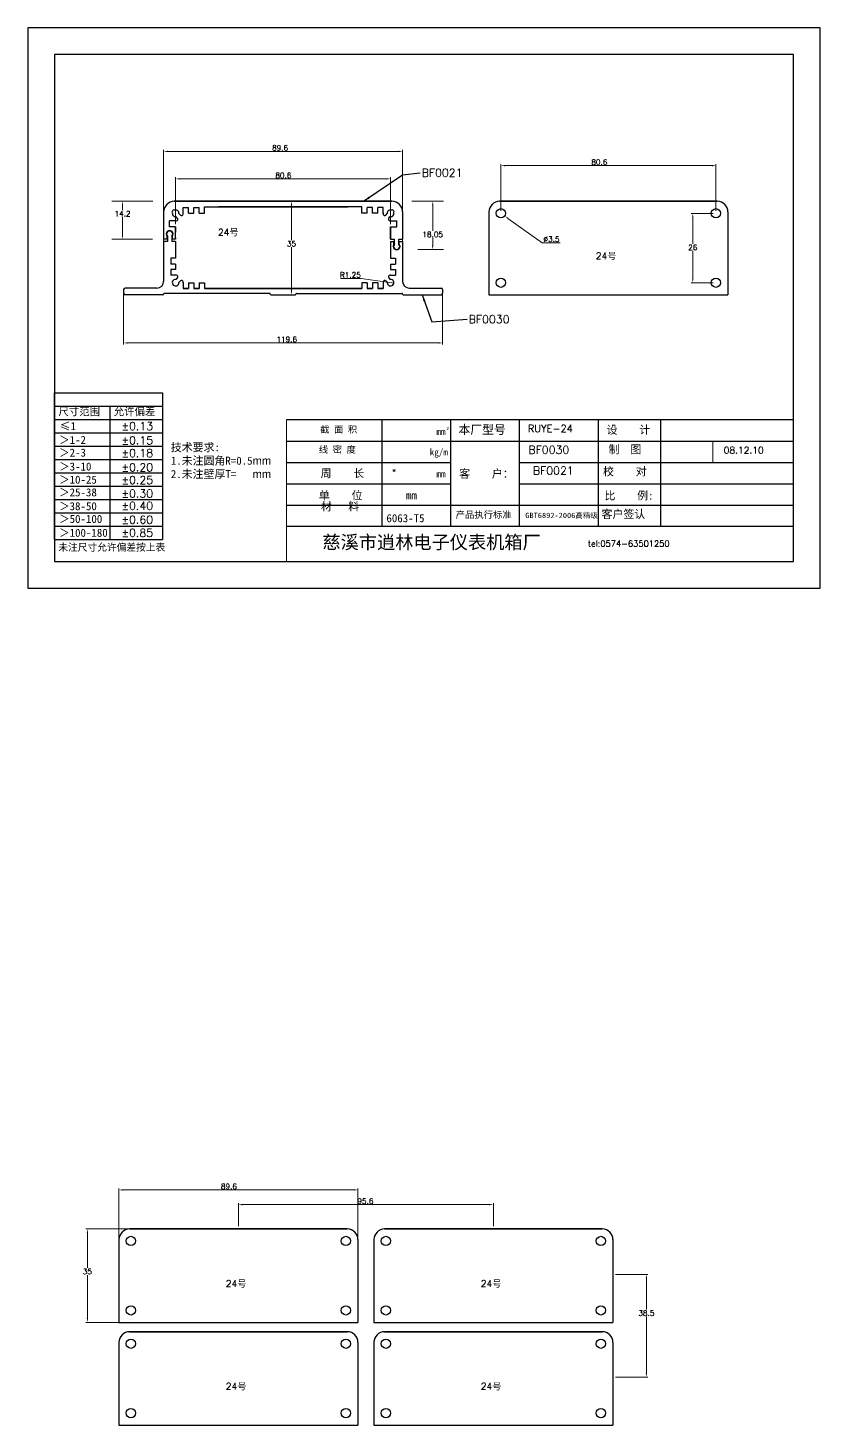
# Model space of a CAD drawing. Header units: millimetres. Extents: x 0 to 7379, y 0 to 1000.
# Drawn here: x 2105 to 2402, y 271 to 795 of the extents above; entities that cross this region are included whole.
import ezdxf

# ---------------------------------------------------------------- set-up
doc = ezdxf.new("R2010")
doc.units = ezdxf.units.MM
doc.header["$PDMODE"] = 2
doc.header["$PDSIZE"] = 3
doc.styles.get("Standard").update_dxf_attribs({"font": 'txt.shx', "height": 2})
doc.dimstyles.new('ISO-25', dxfattribs={"dimtxt": 2.5, "dimasz": 2.5, "dimexe": 0, "dimexo": 0, "dimgap": 0, "dimtad": 1, "dimtih": 1, "dimtoh": 1, "dimdec": 1, "dimtxsty": 'Standard', "dimcen": 2.5, "dimclrd": 256, "dimclre": 256, "dimclrt": 256, "dimadec": 0, "dimazin": 0, "dimtfac": 1, "dimtdec": 1, "dimtmove": 0, "dimatfit": 3, "dimfxl": 0, "dimarcsym": 0})
doc.dimstyles.new('ISO-25$0', dxfattribs={"dimtxt": 3.5, "dimasz": 1.5, "dimexe": 0.6, "dimexo": 1, "dimgap": 0.3, "dimtad": 1, "dimtih": 1, "dimtoh": 1, "dimdec": 1, "dimdsep": 46, "dimtxsty": 'Standard', "dimcen": 0, "dimclrd": 256, "dimclre": 256, "dimclrt": 256, "dimaunit": 1, "dimadec": 0, "dimazin": 3, "dimtfac": 1, "dimtdec": 1, "dimtofl": 0, "dimtmove": 0, "dimatfit": 3, "dimfxl": 0, "dimlwd": 9, "dimlwe": 9, "dimarcsym": 0})
doc.dimstyles.new('ISO-25$3', dxfattribs={"dimtxt": 3.5, "dimasz": 1.5, "dimexe": 1, "dimexo": 1, "dimgap": 0.3, "dimtad": 1, "dimtih": 1, "dimtoh": 1, "dimdec": 1, "dimdsep": 46, "dimtxsty": 'Standard', "dimcen": 0, "dimclrd": 256, "dimclre": 256, "dimclrt": 256, "dimaunit": 1, "dimadec": 0, "dimazin": 3, "dimtfac": 1, "dimtdec": 1, "dimtofl": 0, "dimtmove": 0, "dimatfit": 3, "dimfxl": 0, "dimlwd": 9, "dimlwe": 9, "dimarcsym": 0})
doc.dimstyles.new('ISO-25$4', dxfattribs={"dimtxt": 3.5, "dimasz": 0.8, "dimexe": 1, "dimexo": 1, "dimgap": 0.3, "dimtad": 1, "dimtih": 1, "dimtoh": 1, "dimdec": 1, "dimdsep": 46, "dimtxsty": 'Standard', "dimcen": 0, "dimclrd": 256, "dimclre": 256, "dimclrt": 256, "dimaunit": 1, "dimadec": 0, "dimazin": 3, "dimtfac": 1, "dimtdec": 1, "dimtofl": 0, "dimtmove": 0, "dimatfit": 3, "dimfxl": 0, "dimlwd": 9, "dimlwe": 9, "dimarcsym": 0})

# ---------------------------------------------------------------- blocks, each defined once
blk = doc.blocks.new('*D1')
at = {"lineweight": 9}
for p, q in [((2140.74, 695.06), (2140.74, 676.13)), ((2260.34, 695.06), (2260.34, 676.13)), ((2142.24, 676.73), (2258.84, 676.73))]:
    blk.add_line(p, q, dxfattribs=at)
for points in [[(2142.24, 676.98), (2142.24, 676.48), (2140.74, 676.73)], [(2258.84, 676.98), (2258.84, 676.48), (2260.34, 676.73)]]:
    blk.add_solid(points)
at = {"layer": 'Defpoints', "color": 0}
for p in [(2140.74, 696.06), (2260.34, 696.06), (2260.34, 676.73)]:
    blk.add_point(p, dxfattribs=at)
at = {"insert": (2201.91, 678.05), "char_height": 2, "attachment_point": 5}
blk.add_mtext('119.6', dxfattribs=at)
blk = doc.blocks.new('*D2')
at = {"lineweight": 9}
for p, q in [((2160.24, 721.31), (2160.24, 738.83)), ((2240.84, 721.31), (2240.84, 738.83)), ((2161.74, 738.23), (2239.34, 738.23))]:
    blk.add_line(p, q, dxfattribs=at)
for points in [[(2161.74, 738.48), (2161.74, 737.98), (2160.24, 738.23)], [(2239.34, 738.48), (2239.34, 737.98), (2240.84, 738.23)]]:
    blk.add_solid(points)
at = {"layer": 'Defpoints', "color": 0}
for p in [(2240.84, 738.23), (2160.24, 720.31), (2240.84, 720.31)]:
    blk.add_point(p, dxfattribs=at)
at = {"insert": (2200.63, 739.55), "char_height": 2, "attachment_point": 5}
blk.add_mtext('80.6', dxfattribs=at)
blk = doc.blocks.new('*D3')
at = {"lineweight": 9}
for p, q in [((2155.74, 708.31), (2155.74, 749.13)), ((2245.34, 708.31), (2245.34, 749.13)), ((2157.24, 748.53), (2243.84, 748.53))]:
    blk.add_line(p, q, dxfattribs=at)
for points in [[(2157.24, 748.78), (2157.24, 748.28), (2155.74, 748.53)], [(2243.84, 748.78), (2243.84, 748.28), (2245.34, 748.53)]]:
    blk.add_solid(points)
at = {"layer": 'Defpoints', "color": 0}
for p in [(2245.34, 748.53), (2155.74, 707.31), (2245.34, 707.31)]:
    blk.add_point(p, dxfattribs=at)
at = {"insert": (2199.4, 749.85), "char_height": 2, "attachment_point": 5}
blk.add_mtext('89.6', dxfattribs=at)
blk = doc.blocks.new('*D4')
at = {"lineweight": 9}
for p, q in [((2151.74, 729.81), (2136.31, 729.81)), ((2140.31, 728.31), (2140.31, 726.52)), ((2140.31, 717.11), (2140.31, 723.83)), ((2151.61, 715.61), (2136.31, 715.61))]:
    blk.add_line(p, q, dxfattribs=at)
for points in [[(2140.06, 728.31), (2140.56, 728.31), (2140.31, 729.81)], [(2140.06, 717.11), (2140.56, 717.11), (2140.31, 715.61)]]:
    blk.add_solid(points)
at = {"layer": 'Defpoints', "color": 0}
for p in [(2140.31, 729.81), (2159.74, 729.81), (2159.61, 715.61)]:
    blk.add_point(p, dxfattribs=at)
at = {"insert": (2140.31, 725.17), "char_height": 2, "attachment_point": 5}
blk.add_mtext('14.2', dxfattribs=at)
blk = doc.blocks.new('*D5')
at = {"lineweight": 9}
for p, q in [((2248.84, 729.81), (2260.62, 729.81)), ((2256.62, 728.31), (2256.62, 718.73)), ((2256.62, 713.26), (2256.62, 716.09)), ((2251.09, 711.76), (2260.62, 711.76))]:
    blk.add_line(p, q, dxfattribs=at)
for points in [[(2256.37, 728.31), (2256.87, 728.31), (2256.62, 729.81)], [(2256.37, 713.26), (2256.87, 713.26), (2256.62, 711.76)]]:
    blk.add_solid(points)
at = {"layer": 'Defpoints', "color": 0}
for p in [(2240.84, 729.81), (2243.09, 711.76), (2256.62, 711.76)]:
    blk.add_point(p, dxfattribs=at)
at = {"insert": (2256.62, 717.41), "char_height": 2, "attachment_point": 5}
blk.add_mtext('18.05', dxfattribs=at)
blk = doc.blocks.new('*D6')
at = {"lineweight": 9}
for p, q in [((2297.66, 714.25), (2284.85, 723.42)), ((2304.38, 714.25), (2297.66, 714.25))]:
    blk.add_line(p, q, dxfattribs=at)
blk.add_solid([(2285, 723.62), (2284.7, 723.22), (2283.63, 724.29)])
at = {"layer": 'Defpoints', "color": 0}
for p in [(2280.78, 726.33), (2283.63, 724.29)]:
    blk.add_point(p, dxfattribs=at)
at = {"insert": (2301.17, 715.63), "char_height": 2, "attachment_point": 5}
blk.add_mtext('∅3.5', dxfattribs=at)
blk = doc.blocks.new('*D7')
at = {"lineweight": 9}
for p, q in [((2222.07, 700.89), (2229.75, 700.89)), ((2229.75, 700.89), (2241.28, 699.25))]:
    blk.add_line(p, q, dxfattribs=at)
blk.add_solid([(2241.3, 699.38), (2241.26, 699.12), (2242.07, 699.14)])
at = {"layer": 'Defpoints', "color": 0}
for p in [(2240.84, 699.31), (2242.07, 699.14)]:
    blk.add_point(p, dxfattribs=at)
at = {"insert": (2225.76, 702.21), "char_height": 2, "attachment_point": 5}
blk.add_mtext('R1.25', dxfattribs=at)
blk = doc.blocks.new('*D8')
at = {"lineweight": 9}
for p, q in [((2361.81, 725.31), (2353.54, 725.31)), ((2354.14, 723.81), (2354.14, 713.86)), ((2354.14, 700.81), (2354.14, 711.22)), ((2361.81, 699.31), (2353.54, 699.31))]:
    blk.add_line(p, q, dxfattribs=at)
for points in [[(2353.89, 723.81), (2354.39, 723.81), (2354.14, 725.31)], [(2353.89, 700.81), (2354.39, 700.81), (2354.14, 699.31)]]:
    blk.add_solid(points)
at = {"layer": 'Defpoints', "color": 0}
for p in [(2362.81, 725.31), (2354.14, 699.31), (2362.81, 699.31)]:
    blk.add_point(p, dxfattribs=at)
at = {"insert": (2354.14, 712.54), "char_height": 2, "attachment_point": 5}
blk.add_mtext('26', dxfattribs=at)
blk = doc.blocks.new('*D9')
at = {"lineweight": 9}
for p, q in [((2282.21, 726.31), (2282.21, 743.78)), ((2362.81, 726.31), (2362.81, 743.78)), ((2283.71, 743.18), (2361.31, 743.18))]:
    blk.add_line(p, q, dxfattribs=at)
for points in [[(2283.71, 743.43), (2283.71, 742.93), (2282.21, 743.18)], [(2361.31, 743.43), (2361.31, 742.93), (2362.81, 743.18)]]:
    blk.add_solid(points)
at = {"layer": 'Defpoints', "color": 0}
for p in [(2362.81, 743.18), (2282.21, 725.31), (2362.81, 725.31)]:
    blk.add_point(p, dxfattribs=at)
at = {"insert": (2319.11, 744.5), "char_height": 2, "attachment_point": 5}
blk.add_mtext('80.6', dxfattribs=at)
blk = doc.blocks.new('*D10')
at = {"lineweight": 9}
for p, q in [((2204.72, 729.81), (2203.06, 729.81)), ((2203.66, 728.31), (2203.66, 715.23)), ((2203.66, 696.31), (2203.66, 712.59)), ((2204.41, 694.81), (2204.26, 694.81))]:
    blk.add_line(p, q, dxfattribs=at)
for points in [[(2203.41, 728.31), (2203.91, 728.31), (2203.66, 729.81)], [(2203.41, 696.31), (2203.91, 696.31), (2203.66, 694.81)]]:
    blk.add_solid(points)
at = {"layer": 'Defpoints', "color": 0}
for p in [(2205.72, 729.81), (2203.41, 694.81), (2203.66, 694.81)]:
    blk.add_point(p, dxfattribs=at)
at = {"insert": (2203.66, 713.91), "char_height": 2, "attachment_point": 5}
blk.add_mtext('35', dxfattribs=at)
blk = doc.blocks.new('*D15')
at = {"lineweight": 9}
for p, q in [((2183.79, 345.57), (2183.79, 354.29)), ((2185.29, 353.69), (2277.89, 353.69)), ((2279.39, 345.57), (2279.39, 354.29))]:
    blk.add_line(p, q, dxfattribs=at)
for points in [[(2185.29, 353.94), (2185.29, 353.44), (2183.79, 353.69)], [(2277.89, 353.94), (2277.89, 353.44), (2279.39, 353.69)]]:
    blk.add_solid(points)
at = {"layer": 'Defpoints', "color": 0}
for p in [(2279.39, 353.69), (2183.79, 344.57), (2279.39, 344.57)]:
    blk.add_point(p, dxfattribs=at)
at = {"insert": (2231.38, 355.01), "char_height": 2, "attachment_point": 5}
blk.add_mtext('95.6', dxfattribs=at)
blk = doc.blocks.new('*D16')
at = {"lineweight": 9}
for p, q in [((2179.23, 344.57), (2126.54, 344.57)), ((2127.14, 343.07), (2127.14, 329.95)), ((2127.14, 311.07), (2127.14, 327.31)), ((2178.24, 309.57), (2126.54, 309.57))]:
    blk.add_line(p, q, dxfattribs=at)
for points in [[(2126.89, 343.07), (2127.39, 343.07), (2127.14, 344.57)], [(2126.89, 311.07), (2127.39, 311.07), (2127.14, 309.57)]]:
    blk.add_solid(points)
at = {"layer": 'Defpoints', "color": 0}
for p in [(2180.23, 344.57), (2127.14, 309.57), (2179.24, 309.57)]:
    blk.add_point(p, dxfattribs=at)
at = {"insert": (2127.14, 328.63), "char_height": 2, "attachment_point": 5}
blk.add_mtext('35', dxfattribs=at)
blk = doc.blocks.new('*D17')
at = {"lineweight": 9}
for p, q in [((2138.99, 331.37), (2138.99, 359.81)), ((2140.49, 359.21), (2227.09, 359.21)), ((2228.59, 328.57), (2228.59, 359.81))]:
    blk.add_line(p, q, dxfattribs=at)
for points in [[(2140.49, 359.46), (2140.49, 358.96), (2138.99, 359.21)], [(2227.09, 359.46), (2227.09, 358.96), (2228.59, 359.21)]]:
    blk.add_solid(points)
at = {"layer": 'Defpoints', "color": 0}
for p in [(2228.59, 359.21), (2138.99, 330.37), (2228.59, 327.57)]:
    blk.add_point(p, dxfattribs=at)
at = {"insert": (2180.23, 360.54), "char_height": 2, "attachment_point": 5}
blk.add_mtext('89.6', dxfattribs=at)
blk = doc.blocks.new('*D18')
at = {"lineweight": 9}
for p, q in [((2325.19, 327.57), (2337.34, 327.57)), ((2336.74, 326.07), (2336.74, 314.35)), ((2336.74, 290.57), (2336.74, 311.71)), ((2325.19, 289.07), (2337.34, 289.07))]:
    blk.add_line(p, q, dxfattribs=at)
for points in [[(2336.49, 326.07), (2336.99, 326.07), (2336.74, 327.57)], [(2336.49, 290.57), (2336.99, 290.57), (2336.74, 289.07)]]:
    blk.add_solid(points)
at = {"layer": 'Defpoints', "color": 0}
for p in [(2324.19, 327.57), (2324.19, 289.07), (2336.74, 289.07)]:
    blk.add_point(p, dxfattribs=at)
at = {"insert": (2336.74, 313.03), "char_height": 2, "attachment_point": 5}
blk.add_mtext('38.5', dxfattribs=at)

msp = doc.modelspace()

# ---------------------------------------------------------------- linework, layer by layer
at = {"color": 1}
for p, q in [((2241.3369, 729.8114), (2159.7369, 729.8114)), ((2159.7369, 729.8114), (2241.3369, 729.8114)), ((2155.7369, 725.8114), (2155.7369, 715.6114)), ((2159.0733, 725.768), (2158.8833, 725.9579)), ((2159.7804, 726.4751), (2159.5905, 726.665)), ((2160.8712, 723.5457), (2160.3504, 724.0666)), ((2160.8712, 723.5457), (2160.3504, 724.0666)), ((2162.0026, 724.6771), (2161.4817, 725.1979)), ((2163.0338, 727.5114), (2165.0338, 727.5114)), ((2163.0338, 725.1789), (2163.0338, 727.5114)), ((2163.0338, 725.1789), (2163.0338, 727.5114)), ((2165.0338, 725.3114), (2165.0338, 727.5114)), ((2165.0338, 725.5114), (2165.0338, 727.5114)), ((2165.0338, 725.3114), (2167.0338, 725.3114)), ((2167.0338, 727.5114), (2169.0338, 727.5114)), ((2167.0338, 725.3114), (2167.0338, 727.5114)), ((2169.0338, 725.3114), (2169.0338, 727.5114)), ((2169.0338, 725.3114), (2171.0338, 725.3114)), ((2171.0338, 727.7114), (2224.8274, 727.7114)), ((2171.0338, 725.3114), (2171.0338, 727.7114)), ((2230.04, 727.7114), (2176.2464, 727.7114)), ((2230.04, 725.3114), (2230.04, 727.7114)), ((2232.04, 725.3114), (2230.04, 725.3114)), ((2234.04, 727.5114), (2232.04, 727.5114)), ((2232.04, 725.3114), (2232.04, 727.5114)), ((2234.04, 725.3114), (2234.04, 727.5114)), ((2236.04, 725.3114), (2234.04, 725.3114)), ((2238.04, 727.5114), (2236.04, 727.5114)), ((2236.04, 725.3114), (2236.04, 727.5114)), ((2236.04, 725.5114), (2236.04, 727.5114)), ((2238.04, 725.1789), (2238.04, 727.5114)), ((2238.04, 725.1789), (2238.04, 727.5114)), ((2239.0712, 724.6771), (2239.5921, 725.1979)), ((2240.2026, 723.5457), (2240.7234, 724.0666)), ((2240.2026, 723.5457), (2240.7234, 724.0666)), ((2241.2934, 726.4751), (2241.4833, 726.665)), ((2242.0005, 725.768), (2242.1905, 725.9579)), ((2245.3369, 725.8114), (2245.3369, 715.6114)), ((2245.3369, 725.8114), (2245.3369, 715.6114)), ((2157.9369, 720.3114), (2157.9369, 722.5114)), ((2160.2369, 722.5114), (2157.9369, 722.5114)), ((2160.2369, 720.3114), (2157.9369, 720.3114)), ((2160.2369, 715.6114), (2160.2369, 720.3114)), ((2160.2369, 718.3114), (2160.2369, 720.3114)), ((2160.2369, 718.3114), (2160.2369, 720.3114)), ((2160.2369, 720.3114), (2160.2369, 718.3114)), ((2160.2369, 720.3114), (2160.2369, 718.3114)), ((2240.8369, 722.5114), (2243.1369, 722.5114)), ((2240.8369, 715.6114), (2240.8369, 720.3114)), ((2240.8369, 720.3114), (2243.1369, 720.3114)), ((2240.8369, 718.3114), (2240.8369, 720.3114)), ((2240.8369, 718.3114), (2240.8369, 720.3114)), ((2240.8369, 720.3114), (2240.8369, 715.6114)), ((2240.8369, 720.3114), (2240.8369, 718.3114)), ((2240.8369, 720.3114), (2240.8369, 715.6114)), ((2240.8369, 720.3114), (2240.8369, 718.3114)), ((2243.1369, 720.3114), (2243.1369, 722.5114)), ((2156.9869, 715.6114), (2155.7369, 715.6114)), ((2156.9869, 716.6808), (2156.9869, 715.6114)), ((2156.9869, 716.6808), (2156.9869, 715.6114)), ((2158.9869, 716.6808), (2158.9869, 715.6114)), ((2158.9869, 716.6808), (2158.9869, 715.6114)), ((2160.2369, 715.6114), (2158.9869, 715.6114)), ((2160.2369, 716.1114), (2160.2369, 715.6114)), ((2240.8369, 715.6114), (2242.2369, 715.6114)), ((2242.2369, 713.686), (2242.2369, 715.6114)), ((2243.9369, 715.6114), (2245.3369, 715.6114)), ((2243.9369, 713.686), (2243.9369, 715.6114))]:
    msp.add_line(p, q, dxfattribs=at)
for p, q in [((2363.3071, 729.8114), (2281.7071, 729.8114)), ((2281.7071, 729.8114), (2363.3071, 729.8114)), ((2277.7071, 725.8114), (2277.7071, 715.6114)), ((2277.7071, 725.8114), (2277.7071, 694.8114)), ((2367.3071, 725.8114), (2367.3071, 715.6114)), ((2367.3071, 725.8114), (2367.3071, 715.6114)), ((2367.3071, 725.8114), (2367.3071, 694.8114)), ((2367.3071, 725.8114), (2367.3071, 699.8114)), ((2277.7071, 694.8114), (2367.3071, 694.8114)), ((2317.9571, 694.8114), (2327.0571, 694.8114)), ((2114.8576, 603.0403), (2114.8576, 658.0403)), ((2114.8576, 658.0403), (2155.2663, 658.0403)), ((2155.2663, 658.0403), (2155.2663, 603.0403)), ((2114.8576, 653.0403), (2155.2663, 653.0403)), ((2135.7234, 603.0403), (2135.7234, 653.0403)), ((2114.8576, 648.0403), (2155.2663, 648.0403)), ((2114.8576, 643.0403), (2155.2663, 643.0403)), ((2114.8576, 638.0403), (2155.2663, 638.0403)), ((2114.8576, 633.0403), (2155.2663, 633.0403)), ((2114.8576, 628.0403), (2155.2663, 628.0403)), ((2114.8576, 623.0403), (2155.2663, 623.0403)), ((2114.8576, 618.0403), (2155.2663, 618.0403)), ((2114.8576, 613.0403), (2155.2663, 613.0403)), ((2114.8576, 608.0403), (2155.2663, 608.0403)), ((2114.8576, 603.0403), (2155.2663, 603.0403)), ((2138.9873, 340.5694), (2138.9873, 330.3694)), ((2138.9873, 340.5694), (2138.9873, 309.5694)), ((2142.9873, 344.5694), (2224.5873, 344.5694)), ((2224.5873, 344.5694), (2142.9873, 344.5694)), ((2228.5873, 340.5694), (2228.5873, 330.3694)), ((2228.5873, 340.5694), (2228.5873, 330.3694)), ((2228.5873, 340.5694), (2228.5873, 314.5694)), ((2228.5873, 340.5694), (2228.5873, 309.5694)), ((2234.5873, 340.5694), (2234.5873, 330.3694)), ((2234.5873, 340.5694), (2234.5873, 309.5694)), ((2320.1873, 344.5694), (2238.5873, 344.5694)), ((2238.5873, 344.5694), (2320.1873, 344.5694)), ((2324.1873, 340.5694), (2324.1873, 314.5694)), ((2324.1873, 340.5694), (2324.1873, 330.3694)), ((2324.1873, 340.5694), (2324.1873, 330.3694)), ((2324.1873, 340.5694), (2324.1873, 309.5694)), ((2138.9873, 309.5694), (2228.5873, 309.5694)), ((2179.2373, 309.5694), (2188.3373, 309.5694)), ((2234.5873, 309.5694), (2324.1873, 309.5694)), ((2274.8373, 309.5694), (2283.9373, 309.5694)), ((2224.5873, 306.0694), (2142.9873, 306.0694)), ((2142.9873, 306.0694), (2224.5873, 306.0694)), ((2238.5873, 306.0694), (2320.1873, 306.0694)), ((2320.1873, 306.0694), (2238.5873, 306.0694)), ((2138.9873, 302.0694), (2138.9873, 291.8694)), ((2138.9873, 302.0694), (2138.9873, 271.0694)), ((2228.5873, 302.0694), (2228.5873, 276.0694)), ((2228.5873, 302.0694), (2228.5873, 291.8694)), ((2228.5873, 302.0694), (2228.5873, 291.8694)), ((2228.5873, 302.0694), (2228.5873, 271.0694)), ((2234.5873, 302.0694), (2234.5873, 291.8694)), ((2234.5873, 302.0694), (2234.5873, 271.0694)), ((2324.1873, 302.0694), (2324.1873, 291.8694)), ((2324.1873, 302.0694), (2324.1873, 291.8694)), ((2324.1873, 302.0694), (2324.1873, 276.0694)), ((2324.1873, 302.0694), (2324.1873, 271.0694)), ((2138.9873, 271.0694), (2228.5873, 271.0694)), ((2179.2373, 271.0694), (2188.3373, 271.0694)), ((2234.5873, 271.0694), (2324.1873, 271.0694)), ((2274.8373, 271.0694), (2283.9373, 271.0694))]:
    msp.add_line(p, q)
at = {"color": 3}
for p, q in [((2157.1369, 714.8114), (2155.7369, 714.8114)), ((2155.7369, 714.8114), (2155.7369, 699.8114)), ((2157.1369, 716.7368), (2157.1369, 714.8114)), ((2157.1369, 716.7368), (2157.1369, 715.4114)), ((2158.8369, 716.7368), (2158.8369, 714.8114)), ((2158.8369, 716.7368), (2158.8369, 715.4114)), ((2160.2369, 714.8114), (2158.8369, 714.8114)), ((2160.2369, 714.8114), (2160.2369, 708.5114)), ((2160.2369, 714.8114), (2160.2369, 708.5114)), ((2240.8369, 714.8114), (2242.0869, 714.8114)), ((2240.8369, 714.8114), (2240.8369, 708.5114)), ((2240.8369, 714.8114), (2240.8369, 708.5114)), ((2242.0869, 713.7421), (2242.0869, 714.8114)), ((2244.0869, 713.7421), (2244.0869, 714.8114)), ((2244.0869, 714.8114), (2245.3369, 714.8114)), ((2245.3369, 714.8114), (2245.3369, 699.8114)), ((2245.3369, 714.8114), (2245.3369, 699.8114)), ((2160.2369, 708.5114), (2158.4369, 708.5114)), ((2158.4369, 708.5114), (2158.4369, 706.3114)), ((2240.8369, 708.5114), (2242.6369, 708.5114)), ((2242.6369, 708.5114), (2242.6369, 706.3114)), ((2160.2369, 706.3114), (2158.4369, 706.3114)), ((2160.2369, 704.3114), (2158.4369, 704.3114)), ((2158.4369, 704.3114), (2158.4369, 702.1114)), ((2160.2369, 702.1114), (2158.4369, 702.1114)), ((2160.2369, 706.3114), (2160.2369, 704.3114)), ((2160.2369, 706.3114), (2160.2369, 704.3114)), ((2240.8369, 706.3114), (2242.6369, 706.3114)), ((2240.8369, 706.3114), (2240.8369, 704.3114)), ((2240.8369, 706.3114), (2240.8369, 704.3114)), ((2240.8369, 704.3114), (2242.6369, 704.3114)), ((2240.8369, 702.1114), (2242.6369, 702.1114)), ((2242.6369, 704.3114), (2242.6369, 702.1114)), ((2140.7369, 696.7114), (2140.7369, 695.4114)), ((2153.2369, 697.3114), (2141.3369, 697.3114)), ((2160.8712, 701.0771), (2160.3504, 700.5563)), ((2162.0026, 699.9457), (2161.4817, 699.4249)), ((2163.0338, 699.444), (2163.0338, 697.1114)), ((2163.0338, 699.444), (2163.0338, 697.1114)), ((2163.0338, 699.3114), (2163.0369, 699.3114)), ((2163.0338, 697.1114), (2165.0338, 697.1114)), ((2165.0338, 697.1114), (2163.0338, 697.1114)), ((2165.0338, 699.3114), (2167.0338, 699.3114)), ((2165.0338, 699.3114), (2165.0338, 697.1114)), ((2165.0338, 699.1114), (2165.0338, 697.1114)), ((2167.0338, 699.3114), (2167.0338, 697.1114)), ((2167.0338, 697.1114), (2169.0338, 697.1114)), ((2169.0338, 697.1114), (2167.0338, 697.1114)), ((2169.0338, 699.3114), (2171.0338, 699.3114)), ((2169.0338, 699.3114), (2169.0338, 697.1114)), ((2171.0338, 699.3114), (2171.0338, 697.1114)), ((2171.0338, 697.1114), (2230.04, 697.1114)), ((2230.04, 697.1114), (2171.0338, 697.1114)), ((2232.04, 699.3114), (2230.04, 699.3114)), ((2230.04, 699.3114), (2230.04, 697.1114)), ((2232.04, 699.3114), (2232.04, 697.1114)), ((2232.04, 697.1114), (2234.04, 697.1114)), ((2234.04, 697.1114), (2232.04, 697.1114)), ((2236.04, 699.3114), (2234.04, 699.3114)), ((2234.04, 699.3114), (2234.04, 697.1114)), ((2236.04, 699.3114), (2236.04, 697.1114)), ((2236.04, 699.1114), (2236.04, 697.1114)), ((2236.04, 697.1114), (2238.04, 697.1114)), ((2238.04, 697.1114), (2236.04, 697.1114)), ((2238.04, 699.3114), (2238.0369, 699.3114)), ((2238.04, 699.444), (2238.04, 697.1114)), ((2238.04, 699.444), (2238.04, 697.1114)), ((2239.0712, 699.9457), (2239.5921, 699.4249)), ((2240.2026, 701.0771), (2240.7234, 700.5563)), ((2247.8369, 697.3114), (2259.7369, 697.3114)), ((2247.8369, 697.3114), (2259.7369, 697.3114)), ((2260.3369, 696.7114), (2260.3369, 695.4114)), ((2260.3369, 696.7114), (2260.3369, 695.4114)), ((2155.4869, 694.8114), (2141.3369, 694.8114)), ((2195.4869, 695.3114), (2155.9869, 695.3114)), ((2195.9869, 694.8114), (2205.0869, 694.8114)), ((2205.5869, 695.3114), (2245.0869, 695.3114)), ((2205.5869, 695.3114), (2245.0869, 695.3114)), ((2245.5869, 694.8114), (2259.7369, 694.8114)), ((2245.5869, 694.8114), (2259.7369, 694.8114))]:
    msp.add_line(p, q, dxfattribs=at)
at = {"lineweight": -3}
for p, q in [((2391.8576, 647.8603), (2201.8576, 647.8603)), ((2237.5719, 647.8603), (2237.5719, 607.8603)), ((2263.2861, 647.8603), (2263.2861, 607.8603)), ((2289.0004, 647.8603), (2289.0004, 607.8603)), ((2318.651, 647.8603), (2318.651, 607.8603)), ((2341.9976, 647.8603), (2341.9976, 607.8603)), ((2201.8576, 639.8603), (2391.8576, 639.8603)), ((2201.8576, 631.8603), (2263.2861, 631.8603)), ((2289.0004, 631.8603), (2391.8576, 631.8603)), ((2201.8576, 623.8603), (2263.2861, 623.8603)), ((2289.0004, 623.8603), (2391.8576, 623.8603)), ((2201.8576, 615.8603), (2391.8576, 615.8603)), ((2391.8576, 607.8603), (2201.8576, 607.8603))]:
    msp.add_line(p, q, dxfattribs=at)
at = {"lineweight": 9, "ltscale": 0.25}
for p, q in [((2201.8576, 647.8603), (2201.8576, 594.8087)), ((2361.6365, 639.8603), (2361.6365, 631.8603))]:
    msp.add_line(p, q, dxfattribs=at)
for points in [[(2401.8576, 584.8087), (2401.8576, 794.8087), (2104.8576, 794.8087), (2104.8576, 584.8087)], [(2114.8576, 594.8087), (2391.8576, 594.8087), (2391.8576, 784.8087), (2114.8576, 784.8087)]]:
    msp.add_lwpolyline(points, close=True)
for centre in [(2282.2071, 725.3114), (2362.8071, 725.3114), (2282.2071, 699.3114), (2362.8071, 699.3114), (2143.4873, 340.0694), (2224.0873, 340.0694), (2239.0873, 340.0694), (2319.6873, 340.0694), (2143.4873, 314.0694), (2224.0873, 314.0694), (2239.0873, 314.0694), (2319.6873, 314.0694), (2143.4873, 301.5694), (2224.0873, 301.5694), (2239.0873, 301.5694), (2319.6873, 301.5694), (2143.4873, 275.5694), (2224.0873, 275.5694), (2239.0873, 275.5694), (2319.6873, 275.5694)]:
    msp.add_circle(centre, 1.75)
at = {"color": 1}
for centre, radius, start, end in [((2159.7369, 725.8114), 4, 90, 180), ((2241.3369, 725.8114), 4, 0, 90), ((2160.2369, 725.3114), 1.5, 115.528779, 154.471221), ((2160.2369, 725.3114), 1.25, 158.578178, 275.208181), ((2160.2369, 725.3114), 1.25, 354.791819, 111.421822), ((2160.4469, 723.1215), 0.6, 275.478804, 45), ((2162.4268, 725.1014), 0.6, 225, 354.521196), ((2160.2369, 725.3114), 2.8, 354.521196, 2.713082), ((2160.2369, 725.3114), 2.8, 354.521196, 2.713082), ((2240.8369, 725.3114), 2.8, 177.286918, 185.478804), ((2240.8369, 725.3114), 2.8, 177.286918, 185.478804), ((2238.6469, 725.1014), 0.6, 185.478804, 315), ((2240.8369, 725.3114), 1.25, 68.578178, 185.208181), ((2240.6268, 723.1215), 0.6, 135, 264.521196), ((2240.8369, 725.3114), 1.25, 264.791819, 21.421822), ((2240.8369, 725.3114), 1.5, 25.528779, 64.471221), ((2157.9869, 717.5114), 1.3, 320.284863, 219.715137), ((2157.9869, 717.5114), 1.3, 320.284863, 219.715137), ((2160.2369, 725.3114), 2.8, 270, 275.478804), ((2240.8369, 725.3114), 2.8, 264.521196, 270), ((2243.0869, 712.9114), 1.15, 137.657395, 42.342605)]:
    msp.add_arc(centre, radius, start, end, dxfattribs=at)
for centre, start, end in [((2281.7071, 725.8114), 90, 180), ((2363.3071, 725.8114), 0, 90), ((2142.9873, 340.5694), 90, 180), ((2224.5873, 340.5694), 0, 90), ((2238.5873, 340.5694), 90, 180), ((2320.1873, 340.5694), 0, 90), ((2142.9873, 302.0694), 90, 180), ((2224.5873, 302.0694), 0, 90), ((2238.5873, 302.0694), 90, 180), ((2320.1873, 302.0694), 0, 90)]:
    msp.add_arc(centre, 4, start, end)
at = {"color": 3}
for centre, radius, start, end in [((2157.9869, 717.5114), 1.15, 317.657395, 222.342605), ((2157.9869, 717.5114), 1.15, 317.657395, 222.342605), ((2243.0869, 712.9114), 1.3, 140.284863, 39.715137), ((2160.2369, 699.3114), 2.8, 84.521196, 90), ((2160.4469, 701.5014), 0.6, 315, 84.521196), ((2240.6268, 701.5014), 0.6, 95.478804, 225), ((2240.8369, 699.3114), 2.8, 90, 95.478804), ((2141.3369, 696.7114), 0.6, 90, 180), ((2153.2369, 699.8114), 2.5, 270, 0), ((2160.2369, 699.3114), 1.25, 84.791819, 5.208181), ((2162.4268, 699.5215), 0.6, 5.478804, 135), ((2160.2369, 699.3114), 2.8, 357.286918, 5.478804), ((2240.8369, 699.3114), 2.8, 174.521196, 182.713082), ((2238.6469, 699.5215), 0.6, 45, 174.521196), ((2240.8369, 699.3114), 1.25, 174.791819, 95.208181), ((2247.8369, 699.8114), 2.5, 180, 270), ((2247.8369, 699.8114), 2.5, 180, 270), ((2259.7369, 696.7114), 0.6, 0, 90), ((2141.3369, 695.4114), 0.6, 180, 270), ((2155.4869, 695.0614), 0.25, 270, 0), ((2155.9869, 695.0614), 0.25, 90, 180), ((2195.4869, 695.0614), 0.25, 0, 90), ((2195.9869, 695.0614), 0.25, 180, 270), ((2205.0869, 695.0614), 0.25, 270, 0), ((2205.5869, 695.0614), 0.25, 90, 180), ((2245.0869, 695.0614), 0.25, 360, 90), ((2245.0869, 695.0614), 0.25, 0, 90), ((2245.5869, 695.0614), 0.25, 180, 270), ((2245.5869, 695.0614), 0.25, 180, 270), ((2259.7369, 695.4114), 0.6, 270, 0)]:
    msp.add_arc(centre, radius, start, end, dxfattribs=at)

# ---------------------------------------------------------------- texts
at = {"color": 3, "attachment_point": 1}
for s, insert, char_height, width in [('BF0021', (2252.4948, 742.016), 3, 8.121159), ('BF0030', (2270.1228, 687.0971), 3, 8.121159), ('{\\fSimHei|b0|i0|c134|p2;\\C256;截 面 积}', (2214.4035, 645.5233), 2.5, 23.984113), ('{\\fSimSun|b0|i0|c134|p54;\\C256;本厂型号}', (2266.2793, 645.8499), 3.25, 22.202621), ('RUYE-24', (2292.2722, 645.9976), 2.7, 25.506166), ('{\\fSimHei|b0|i0|c134|p2;\\C256;线 密 度}', (2213.9273, 638.0374), 2.5, 17.580537), ('BF0030', (2292.5148, 638.1547), 3, 22.580582), ('08.12.10', (2365.7452, 637.7356), 2.5, 20.842045), ('BF0021', (2294.1915, 630.3704), 3, 19.972359), ('{\\fSimSun|b0|i0|c134|p2;\\C0;材   料}', (2214.7282, 616.9008), 3, 19.429036)]:
    msp.add_mtext(s, dxfattribs=dict(at, insert=insert, char_height=char_height, width=width))
at = {"attachment_point": 1}
for s, insert, char_height, width in [('24{\\fSimSun|b0|i0|c134|p2;号}', (2176.1058, 719.4648), 2.5, 40.286781), ('24{\\fSimSun|b0|i0|c134|p2;号}', (2317.7613, 710.581), 2.5, 40.286781), ('\\fTxt|b0|i0|c134|p2;尺寸范围', (2116.2968, 652.5995), 3, 24.7434), ('\\fTxt|b0|i0|c134|p2;允许偏差', (2137.0218, 652.5995), 3, 24.7434), ('\\fTxt|b0|i0|c134|p2;≤1', (2116.7356, 647.0605), 3, 23.2304), ('%%p0.13', (2139.9513, 647.0605), 3, 20.9967), ('{\\fSimSun|b0|i0|c134|p2;设    计}', (2321.8239, 645.6512), 3, 17.2095), ('\\fTxt|b0|i0|c134|p2;＞1-2', (2116.5867, 641.8547), 3, 25.1663), ('%%p0.15', (2139.9513, 641.706), 3, 20.9967), ('{\\fSimSun|b0|i0|c134|p2;技术要求:\\P1.未注圆角R=0.5\\fArial|b0|i0|c0|p32;mm\\fSimSun|b0|i0|c134|p2;\\P2.未注壁厚T=   \\fArial|b0|i0|c0|p32;mm}', (2158.4335, 639.0822), 3, 57.999557), ('\\fTxt|b0|i0|c134|p2;＞2-3', (2116.5867, 637.0951), 3, 25.1663), ('%%p0.18', (2139.9513, 636.9464), 3, 20.9967), ('{\\fSimSun|b0|i0|c134|p2;制  图}', (2322.5611, 638.3357), 3, 17.2095), ('\\fTxt|b0|i0|c134|p2;＞3-10', (2116.5867, 631.8893), 3, 25.1663), ('%%p0.20', (2139.9513, 631.5919), 3, 20.9967), ('{\\fSimSun|b0|i0|c134|p2;校    对}', (2320.4834, 630.0217), 3, 17.2095), ('\\fTxt|b0|i0|c134|p2;＞10-25', (2116.5867, 626.981), 3, 25.1663), ('%%p0.25', (2139.9513, 626.8323), 3, 20.9967), ('\\fTxt|b0|i0|c134|p2;＞25-38', (2116.5867, 622.2214), 3, 25.1663), ('%%p0.30', (2139.9513, 621.7752), 3, 20.9967), ('\\fTxt|b0|i0|c134|p2;＞38-50', (2116.5867, 617.0156), 3, 25.1663), ('%%p0.40', (2139.9513, 617.1644), 3, 20.9967), ('\\fISOCP|b0|i0|c134|p2;客户签认', (2319.9242, 614.0432), 3, 17.2095), ('\\fTxt|b0|i0|c134|p2;＞50-100', (2116.5867, 612.2561), 3, 25.1663), ('%%p0.60', (2139.9513, 611.9586), 3, 20.9967), ('\\fTxt|b0|i0|c134|p2;＞100-180', (2116.5867, 607.0503), 3, 25.1663), ('%%p0.85', (2139.9513, 607.0503), 3, 20.9967), ('\\fTxt|b0|i0|c134|p2;未注尺寸允许偏差按上表', (2116.24, 601.4888), 2.7, 63.428), ('24{\\fSimSun|b0|i0|c134|p2;号}', (2179.0415, 325.3389), 2.5, 40.286781), ('24{\\fSimSun|b0|i0|c134|p2;号}', (2274.6415, 325.3389), 2.5, 40.286781), ('24{\\fSimSun|b0|i0|c134|p2;号}', (2179.0415, 286.8389), 2.5, 40.286781), ('24{\\fSimSun|b0|i0|c134|p2;号}', (2274.6415, 286.8389), 2.5, 40.286781)]:
    msp.add_mtext(s, dxfattribs=dict(at, insert=insert, char_height=char_height, width=width))
at = {"lineweight": -3, "insert": (2261.7452, 645.2881), "char_height": 1.25, "width": 8.353972, "attachment_point": 1}
msp.add_mtext('{\\fSimSun|b0|i0|c134|p2;2}', dxfattribs=at)
at = {"lineweight": 70, "char_height": 2.5, "width": 113.5994, "attachment_point": 1}
for s, insert in [('{\\fSimSun|b0|i0|c134|p2;mm}', (2258.0298, 644.6932)), ('{\\fSimSun|b0|i0|c134|p2;kg/m}', (2255.4977, 637.0459)), ('{\\fSimSun|b0|i0|c134|p2;mm}', (2258.0298, 628.8881)), ('{\\fSimSun|b0|i0|c134|p2;产品执行标准   \\H0.8x;GBT6892-2006高精级}', (2265.2343, 613.5764))]:
    msp.add_mtext(s, dxfattribs=dict(at, insert=insert))
at = {"char_height": 3, "attachment_point": 1}
for s, insert in [('{\\fSimSun|b0|i0|c134|p2;周    长     *}', (2214.5885, 629.3575)), ('{\\fSimSun|b0|i0|c134|p2; 客    户：     }', (2264.5026, 629.202)), ('{\\fSimSun|b0|i0|c134|p2;单    位        mm}', (2213.9432, 621.103)), ('{\\fSimSun|b0|i0|c134|p2;比    例:}', (2321.0264, 620.9938)), ('{\\fSimSun|b0|i0|c134|p2;6063-T5}', (2239.2644, 612.5238))]:
    msp.add_mtext(s, dxfattribs=dict(at, insert=insert))
at = {"lineweight": 9, "ltscale": 0.25, "attachment_point": 1}
for s, insert, char_height, width in [('{\\fSimSun|b0|i0|c134|p2;慈溪市逍林电子仪表机箱厂}', (2215.2782, 604.5464), 5, 183.490713), ('tel:0574-63501250', (2314.789, 602.6431), 2.278386, 89.953294)]:
    msp.add_mtext(s, dxfattribs=dict(at, insert=insert, char_height=char_height, width=width))

# ---------------------------------------------------------------- dimensions: what is measured, and where the dimension line sits
at = {"color": 3}
for base, p1, p2, picture, middle in [((2245.3369, 748.5329), (2155.7369, 707.3114), (2245.3369, 707.3114), '*D3', (2199.3964, 748.5329)), ((2240.8369, 738.2299), (2160.2369, 720.3114), (2240.8369, 720.3114), '*D2', (2200.6283, 738.2299)), ((2260.3369, 676.7327), (2140.7369, 696.0614), (2260.3369, 696.0614), '*D1', (2201.9113, 676.7327))]:
    dim = msp.add_linear_dim(base=base, p1=p1, p2=p2, dimstyle='ISO-25$0', override={"dimtxt": 5, "dimdec": 3, "dimtdec": 3, "dimtmove": 1}, dxfattribs=at)
    dim.commit()
    dim.dimension.update_dxf_attribs({"geometry": picture, "text_midpoint": middle, "dimtype": 160})
dim = msp.add_linear_dim(base=(2362.8071, 743.1815), p1=(2282.2071, 725.3114), p2=(2362.8071, 725.3114), dimstyle='ISO-25$0', override={"dimtxt": 5, "dimdec": 3, "dimtdec": 3, "dimtmove": 1})
dim.commit()
dim.dimension.update_dxf_attribs({"geometry": '*D9', "text_midpoint": (2319.1054, 743.1815), "dimtype": 160})
for base, p1, p2, override, picture, middle in [((2140.3096, 729.8114), (2159.6119, 715.6114), (2159.7369, 729.8114), {"dimtxt": 5, "dimexe": 4, "dimexo": 8, "dimdec": 3, "dimtdec": 3, "dimtmove": 1}, '*D4', (2140.3096, 725.1737)), ((2203.6643, 694.8114), (2205.7213, 729.8114), (2203.4071, 694.8114), {"dimtxt": 5, "dimdec": 3, "dimtdec": 3, "dimtmove": 1}, '*D10', (2203.6643, 713.9129)), ((2256.6196, 711.7614), (2240.8369, 729.8114), (2243.0869, 711.7614), {"dimtxt": 5, "dimexe": 4, "dimexo": 8, "dimdec": 3, "dimtdec": 3, "dimtmove": 1}, '*D5', (2256.6196, 717.4123))]:
    dim = msp.add_linear_dim(base=base, p1=p1, p2=p2, angle=90, dimstyle='ISO-25$0', override=override, dxfattribs=at)
    dim.commit()
    dim.dimension.update_dxf_attribs({"geometry": picture, "text_midpoint": middle, "dimtype": 160})
dim = msp.add_diameter_dim_2p(p1=(2280.7841, 726.3299), p2=(2283.6302, 724.2929), dimstyle='ISO-25$3', override={"dimtxt": 5, "dimdec": 3, "dimtdec": 3, "dimtmove": 1})
dim.commit()
dim.dimension.update_dxf_attribs({"geometry": '*D6', "text_midpoint": (2297.6588, 714.2522), "dimtype": 163})
dim = msp.add_linear_dim(base=(2354.1394, 699.3114), p1=(2362.8071, 725.3114), p2=(2362.8071, 699.3114), angle=90, dimstyle='ISO-25$0', override={"dimtxt": 5, "dimdec": 3, "dimtdec": 3, "dimtmove": 1})
dim.commit()
dim.dimension.update_dxf_attribs({"geometry": '*D8', "text_midpoint": (2354.1394, 712.5413), "dimtype": 160})
dim = msp.add_radius_dim(center=(2240.8369, 699.3114), mpoint=(2242.0745, 699.1355), dimstyle='ISO-25$4', override={"dimtxt": 5, "dimdec": 3, "dimtdec": 3, "dimtmove": 1}, dxfattribs=at)
dim.commit()
dim.dimension.update_dxf_attribs({"geometry": '*D7', "text_midpoint": (2229.7509, 700.8873), "dimtype": 164})
for base, p1, p2, picture, middle in [((2228.5873, 359.2142), (2138.9873, 330.3694), (2228.5873, 327.5694), '*D17', (2180.2291, 359.2142)), ((2279.3873, 353.6873), (2183.7873, 344.5694), (2279.3873, 344.5694), '*D15', (2231.383, 353.6873))]:
    dim = msp.add_linear_dim(base=base, p1=p1, p2=p2, dimstyle='ISO-25$0')
    dim.commit()
    dim.dimension.update_dxf_attribs({"geometry": picture, "text_midpoint": middle, "dimtype": 160})
for base, p1, p2, picture, middle in [((2127.1449, 309.5694), (2180.2291, 344.5694), (2179.2373, 309.5694), '*D16', (2127.1449, 328.6265)), ((2336.7401, 289.0694), (2324.1873, 327.5694), (2324.1873, 289.0694), '*D18', (2336.7401, 313.0263))]:
    dim = msp.add_linear_dim(base=base, p1=p1, p2=p2, angle=90, dimstyle='ISO-25$0')
    dim.commit()
    dim.dimension.update_dxf_attribs({"geometry": picture, "text_midpoint": middle, "dimtype": 160})

# ---------------------------------------------------------------- leaders
at = {"color": 3, "annotation_type": 0, "has_hookline": 1, "hookline_direction": 0}
for points, text_width in [([(2230.6836, 729.8114), (2245.3369, 739.717), (2251.8698, 740.516)], 15.0041), ([(2252.6619, 694.8114), (2256.313, 684.5891), (2269.4978, 685.5971)], 15.5369)]:
    msp.add_leader(points, dimstyle='ISO-25', override={"dimtxt": 5, "dimexe": 4, "dimexo": 8, "dimgap": 0.625, "dimtad": 0, "dimdec": 3, "dimtdec": 3, "dimtmove": 1}, dxfattribs=dict(at, text_width=text_width))

doc.saveas('drawing.dxf')
